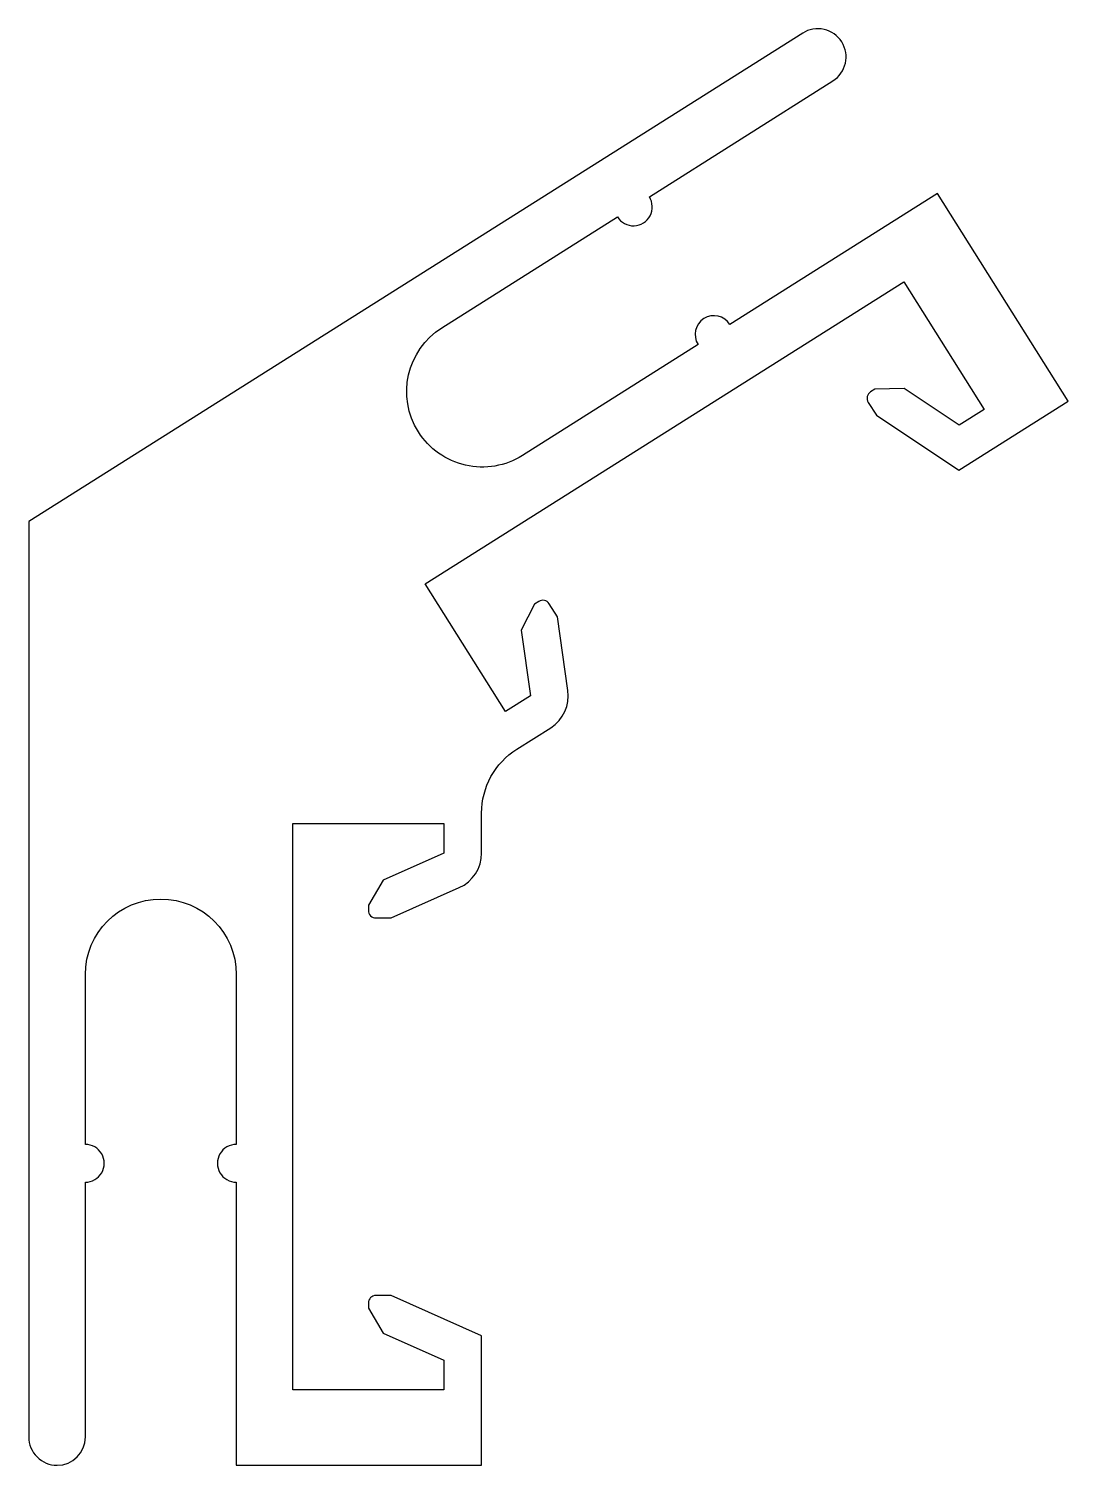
# Model space of a CAD drawing. Extents: x 1429.9 to 1457.5, y -19.2 to 18.9.
import ezdxf

# ---------------------------------------------------------------- set-up
doc = ezdxf.new("R2010")
doc.units = 0
doc.header["$LTSCALE"] = 15
doc.layers.get('0').update_dxf_attribs({"linetype": 'CONTINUOUS'})

msp = doc.modelspace()

# ---------------------------------------------------------------- linework, layer by layer
msp.add_lwpolyline([(1431.416, -18.416), (1431.416, -11.666, 1.000117), (1431.416, -10.666), (1431.416, -6.165, -1), (1435.416, -6.165), (1435.416, -10.666, 1.000028), (1435.416, -11.666), (1435.416, -19.166), (1441.916, -19.165), (1441.916, -17.165), (1441.916, -15.733), (1439.524, -14.666), (1439.116, -14.666, 0.414144), (1438.916, -14.866), (1438.916, -15.002), (1439.311, -15.665), (1440.916, -16.382), (1440.916, -17.166), (1436.916, -17.166), (1436.916, -2.165), (1440.916, -2.166), (1440.916, -2.949), (1439.311, -3.665), (1438.916, -4.33), (1438.916, -4.466, 0.414266), (1439.116, -4.666), (1439.524, -4.666), (1441.323, -3.863, 0.296023), (1441.916, -2.949), (1441.916, -1.886, -0.257441), (1442.848, -0.194), (1443.748, 0.374, 0.295979), (1444.204, 1.362), (1443.923, 3.313), (1443.705, 3.658, 0.414306), (1443.429, 3.72), (1443.314, 3.648), (1442.964, 2.959), (1443.215, 1.22), (1442.552, 0.801), (1440.417, 4.184), (1453.102, 12.189), (1455.237, 8.806), (1454.574, 8.388), (1453.112, 9.363), (1452.34, 9.343), (1452.225, 9.27, 0.414341), (1452.162, 8.994), (1452.38, 8.65), (1454.559, 7.196), (1457.462, 9.028), (1453.993, 14.525), (1448.496, 11.056, 0.999893), (1447.651, 10.523), (1442.999, 7.587, -0.414217), (1440.241, 8.211), (1440.241, 8.211, -0.41421), (1440.865, 10.97), (1445.516, 13.905, 1.000162), (1446.361, 14.439), (1451.224, 17.508, 0.41421), (1451.458, 18.542), (1451.458, 18.542, 0.414217), (1450.424, 18.776), (1429.916, 5.834), (1429.916, -18.416, 0.414214), (1430.666, -19.166), (1430.666, -19.166, 0.414213)], format="xyb", close=True)

doc.saveas('drawing.dxf')
